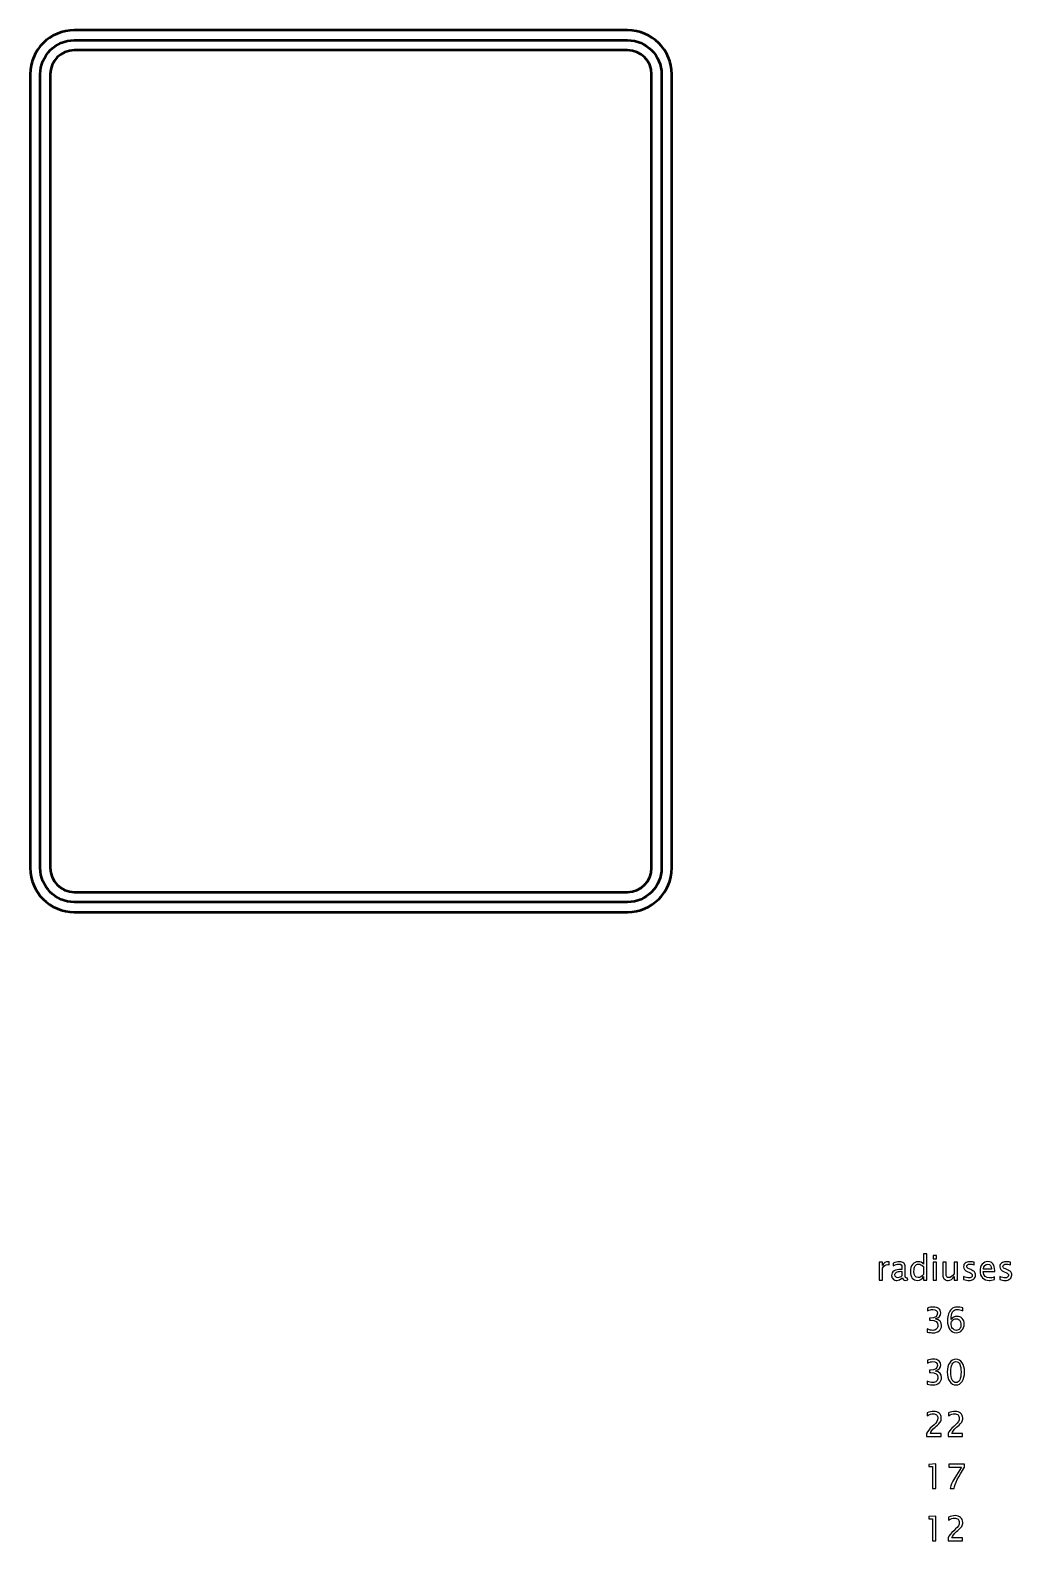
# Model space of a CAD drawing. Header units: centimetres. Extents: x -143 to 63, y -92 to 73.
# Drawn here: x -72.5 to -48.02, y 10.81 to 48.5 of the extents above; entities that cross this region are included whole.
import ezdxf

# ---------------------------------------------------------------- set-up
doc = ezdxf.new("R2010")
doc.units = ezdxf.units.CM
doc.header["$MEASUREMENT"] = 0
doc.layers.add('Layer 1', color=7, linetype='Continuous')

msp = doc.modelspace()

# ---------------------------------------------------------------- linework, layer by layer
at = {"layer": 'Layer 1', "lineweight": 53}
for points in [[(-72.5, 27.6), (-72.5, 27.6), (-72.5, 47.4), (-72.5, 47.4), (-72.5, 47.4), (-72.5, 48.00751), (-72.00751, 48.5), (-71.4, 48.5), (-71.4, 48.5), (-71.4, 48.5), (-57.6, 48.5), (-57.6, 48.5), (-57.6, 48.5), (-56.99249, 48.5), (-56.5, 48.00751), (-56.5, 47.4), (-56.5, 47.4), (-56.5, 47.4), (-56.5, 27.6), (-56.5, 27.6), (-56.5, 27.6), (-56.5, 26.99249), (-56.99249, 26.5), (-57.6, 26.5), (-57.6, 26.5), (-57.6, 26.5), (-71.4, 26.5), (-71.4, 26.5), (-71.4, 26.5), (-72.00751, 26.5), (-72.5, 26.99249), (-72.5, 27.6)], [(-72.25, 47.4), (-72.25, 47.4), (-72.25, 27.6), (-72.25, 27.6), (-72.25, 27.6), (-72.25, 27.13056), (-71.86944, 26.75), (-71.4, 26.75), (-71.4, 26.75), (-71.4, 26.75), (-57.6, 26.75), (-57.6, 26.75), (-57.6, 26.75), (-57.13056, 26.75), (-56.75, 27.13056), (-56.75, 27.6), (-56.75, 27.6), (-56.75, 27.6), (-56.75, 47.4), (-56.75, 47.4), (-56.75, 47.4), (-56.75, 47.86944), (-57.13056, 48.25), (-57.6, 48.25), (-57.6, 48.25), (-57.6, 48.25), (-71.4, 48.25), (-71.4, 48.25), (-71.4, 48.25), (-71.86944, 48.25), (-72.25, 47.86944), (-72.25, 47.4)]]:
    msp.add_open_spline(points, degree=3, knots=[0, 0, 0, 0, 0.11111111, 0.11111111, 0.11111111, 0.11111111, 0.22222222, 0.22222222, 0.22222222, 0.22222222, 0.33333333, 0.33333333, 0.33333333, 0.33333333, 0.44444444, 0.44444444, 0.44444444, 0.44444444, 0.55555556, 0.55555556, 0.55555556, 0.55555556, 0.66666667, 0.66666667, 0.66666667, 0.66666667, 0.77777778, 0.77777778, 0.77777778, 0.77777778, 1, 1, 1, 1], dxfattribs=at)
at = {"layer": 'Layer 1', "color": 4, "lineweight": 53}
msp.add_open_spline([(-72, 27.6), (-72, 27.6), (-72, 47.4), (-72, 47.4), (-72, 47.4), (-72, 47.73137), (-71.73137, 48), (-71.4, 48), (-71.4, 48), (-71.4, 48), (-57.6, 48), (-57.6, 48), (-57.6, 48), (-57.26863, 48), (-57, 47.73137), (-57, 47.4), (-57, 47.4), (-57, 47.4), (-57, 27.6), (-57, 27.6), (-57, 27.6), (-57, 27.26863), (-57.26863, 27), (-57.6, 27), (-57.6, 27), (-57.6, 27), (-71.4, 27), (-71.4, 27), (-71.4, 27), (-71.73137, 27), (-72, 27.26863), (-72, 27.6)], degree=3, knots=[0, 0, 0, 0, 0.11111111, 0.11111111, 0.11111111, 0.11111111, 0.22222222, 0.22222222, 0.22222222, 0.22222222, 0.33333333, 0.33333333, 0.33333333, 0.33333333, 0.44444444, 0.44444444, 0.44444444, 0.44444444, 0.55555556, 0.55555556, 0.55555556, 0.55555556, 0.66666667, 0.66666667, 0.66666667, 0.66666667, 0.77777778, 0.77777778, 0.77777778, 0.77777778, 1, 1, 1, 1], dxfattribs=at)
at = {"layer": 'Layer 1'}
for points, knots in [([(-51.32209, 17.31987), (-51.32209, 17.31987), (-51.32209, 17.76861), (-51.32209, 17.76861), (-51.32209, 17.76861), (-51.32209, 17.76861), (-51.24081, 17.76861), (-51.24081, 17.76861), (-51.24081, 17.76861), (-51.24081, 17.76861), (-51.24081, 17.6838), (-51.24081, 17.6838), (-51.24081, 17.6838), (-51.20849, 17.74659), (-51.16165, 17.77792), (-51.10012, 17.77792), (-51.10012, 17.77792), (-51.0918, 17.77792), (-51.08305, 17.77721), (-51.07402, 17.7758), (-51.07402, 17.7758), (-51.07402, 17.7758), (-51.07402, 17.69974), (-51.07402, 17.69974), (-51.07402, 17.69974), (-51.08813, 17.7044), (-51.10054, 17.7068), (-51.11127, 17.7068), (-51.11127, 17.7068), (-51.16292, 17.7068), (-51.2061, 17.67632), (-51.24081, 17.61522), (-51.24081, 17.61522), (-51.24081, 17.61522), (-51.24081, 17.31987), (-51.24081, 17.31987), (-51.24081, 17.31987), (-51.24081, 17.31987), (-51.32209, 17.31987), (-51.32209, 17.31987)], [0, 0, 0, 0, 0.09090909, 0.09090909, 0.09090909, 0.09090909, 0.18181818, 0.18181818, 0.18181818, 0.18181818, 0.27272727, 0.27272727, 0.27272727, 0.27272727, 0.36363636, 0.36363636, 0.36363636, 0.36363636, 0.45454545, 0.45454545, 0.45454545, 0.45454545, 0.54545455, 0.54545455, 0.54545455, 0.54545455, 0.63636364, 0.63636364, 0.63636364, 0.63636364, 0.72727273, 0.72727273, 0.72727273, 0.72727273, 0.81818182, 0.81818182, 0.81818182, 0.81818182, 1, 1, 1, 1]), ([(-50.74438, 17.37702), (-50.7932, 17.33215), (-50.84019, 17.30971), (-50.88535, 17.30971), (-50.88535, 17.30971), (-50.92246, 17.30971), (-50.95336, 17.32128), (-50.97778, 17.34456), (-50.97778, 17.34456), (-51.00233, 17.36785), (-51.01461, 17.3972), (-51.01461, 17.43262), (-51.01461, 17.43262), (-51.01461, 17.48158), (-50.994, 17.51926), (-50.9528, 17.54551), (-50.9528, 17.54551), (-50.91159, 17.57175), (-50.85247, 17.58488), (-50.77542, 17.58488), (-50.77542, 17.58488), (-50.77542, 17.58488), (-50.75637, 17.58488), (-50.75637, 17.58488), (-50.75637, 17.58488), (-50.75637, 17.58488), (-50.75637, 17.63892), (-50.75637, 17.63892), (-50.75637, 17.63892), (-50.75637, 17.69099), (-50.78347, 17.71696), (-50.83779, 17.71696), (-50.83779, 17.71696), (-50.87984, 17.71696), (-50.92585, 17.70369), (-50.97566, 17.67716), (-50.97566, 17.67716), (-50.97566, 17.67716), (-50.97566, 17.74405), (-50.97566, 17.74405), (-50.97566, 17.74405), (-50.92091, 17.76663), (-50.86926, 17.77792), (-50.82086, 17.77792), (-50.82086, 17.77792), (-50.77105, 17.77792), (-50.73422, 17.76663), (-50.71065, 17.74391), (-50.71065, 17.74391), (-50.68695, 17.72119), (-50.67509, 17.6862), (-50.67509, 17.63892), (-50.67509, 17.63892), (-50.67509, 17.63892), (-50.67509, 17.43615), (-50.67509, 17.43615), (-50.67509, 17.43615), (-50.67509, 17.38972), (-50.66084, 17.36644), (-50.63219, 17.36644), (-50.63219, 17.36644), (-50.62867, 17.36644), (-50.62344, 17.367), (-50.61653, 17.36813), (-50.61653, 17.36813), (-50.61653, 17.36813), (-50.61074, 17.32297), (-50.61074, 17.32297), (-50.61074, 17.32297), (-50.62923, 17.31408), (-50.64955, 17.30971), (-50.67185, 17.30971), (-50.67185, 17.30971), (-50.70981, 17.30971), (-50.73394, 17.33215), (-50.74438, 17.37702)], [0, 0, 0, 0, 0.05, 0.05, 0.05, 0.05, 0.1, 0.1, 0.1, 0.1, 0.15, 0.15, 0.15, 0.15, 0.2, 0.2, 0.2, 0.2, 0.25, 0.25, 0.25, 0.25, 0.3, 0.3, 0.3, 0.3, 0.35, 0.35, 0.35, 0.35, 0.4, 0.4, 0.4, 0.4, 0.45, 0.45, 0.45, 0.45, 0.5, 0.5, 0.5, 0.5, 0.55, 0.55, 0.55, 0.55, 0.6, 0.6, 0.6, 0.6, 0.65, 0.65, 0.65, 0.65, 0.7, 0.7, 0.7, 0.7, 0.75, 0.75, 0.75, 0.75, 0.8, 0.8, 0.8, 0.8, 0.85, 0.85, 0.85, 0.85, 0.9, 0.9, 0.9, 0.9, 1, 1, 1, 1]), ([(-50.21945, 17.31987), (-50.21945, 17.31987), (-50.21945, 17.40411), (-50.21945, 17.40411), (-50.21945, 17.40411), (-50.25261, 17.34118), (-50.30256, 17.30971), (-50.36931, 17.30971), (-50.36931, 17.30971), (-50.42349, 17.30971), (-50.46611, 17.32932), (-50.49715, 17.36869), (-50.49715, 17.36869), (-50.5282, 17.40806), (-50.54372, 17.46183), (-50.54372, 17.52999), (-50.54372, 17.52999), (-50.54372, 17.60449), (-50.52608, 17.66446), (-50.49094, 17.7099), (-50.49094, 17.7099), (-50.45567, 17.7552), (-50.40938, 17.77792), (-50.35195, 17.77792), (-50.35195, 17.77792), (-50.29875, 17.77792), (-50.25444, 17.7576), (-50.21945, 17.71682), (-50.21945, 17.71682), (-50.21945, 17.71682), (-50.21945, 17.97265), (-50.21945, 17.97265), (-50.21945, 17.97265), (-50.21945, 17.97265), (-50.13816, 17.97265), (-50.13816, 17.97265), (-50.13816, 17.97265), (-50.13816, 17.97265), (-50.13816, 17.31987), (-50.13816, 17.31987), (-50.13816, 17.31987), (-50.13816, 17.31987), (-50.21945, 17.31987), (-50.21945, 17.31987)], [0, 0, 0, 0, 0.08333333, 0.08333333, 0.08333333, 0.08333333, 0.16666667, 0.16666667, 0.16666667, 0.16666667, 0.25, 0.25, 0.25, 0.25, 0.33333333, 0.33333333, 0.33333333, 0.33333333, 0.41666667, 0.41666667, 0.41666667, 0.41666667, 0.5, 0.5, 0.5, 0.5, 0.58333333, 0.58333333, 0.58333333, 0.58333333, 0.66666667, 0.66666667, 0.66666667, 0.66666667, 0.75, 0.75, 0.75, 0.75, 0.83333333, 0.83333333, 0.83333333, 0.83333333, 1, 1, 1, 1]), ([(-50.21945, 17.66122), (-50.26164, 17.69833), (-50.30157, 17.71696), (-50.33939, 17.71696), (-50.33939, 17.71696), (-50.37664, 17.71696), (-50.40543, 17.70144), (-50.42589, 17.67025), (-50.42589, 17.67025), (-50.44635, 17.63921), (-50.45651, 17.59518), (-50.45651, 17.53817), (-50.45651, 17.53817), (-50.45651, 17.43332), (-50.4218, 17.38083), (-50.35223, 17.38083), (-50.35223, 17.38083), (-50.30708, 17.38083), (-50.26277, 17.40552), (-50.21945, 17.45477), (-50.21945, 17.45477), (-50.21945, 17.45477), (-50.21945, 17.66122), (-50.21945, 17.66122)], [0, 0, 0, 0, 0.14285714, 0.14285714, 0.14285714, 0.14285714, 0.28571429, 0.28571429, 0.28571429, 0.28571429, 0.42857143, 0.42857143, 0.42857143, 0.42857143, 0.57142857, 0.57142857, 0.57142857, 0.57142857, 0.71428571, 0.71428571, 0.71428571, 0.71428571, 1, 1, 1, 1]), ([(-49.97532, 17.85073), (-49.97532, 17.85073), (-49.97532, 17.93201), (-49.97532, 17.93201), (-49.97532, 17.93201), (-49.97532, 17.93201), (-49.89404, 17.93201), (-49.89404, 17.93201), (-49.89404, 17.93201), (-49.89404, 17.93201), (-49.89404, 17.85073), (-49.89404, 17.85073), (-49.89404, 17.85073), (-49.89404, 17.85073), (-49.97532, 17.85073), (-49.97532, 17.85073)], [0, 0, 0, 0, 0.2, 0.2, 0.2, 0.2, 0.4, 0.4, 0.4, 0.4, 0.6, 0.6, 0.6, 0.6, 1, 1, 1, 1]), ([(-49.97532, 17.31987), (-49.97532, 17.31987), (-49.97532, 17.76861), (-49.97532, 17.76861), (-49.97532, 17.76861), (-49.97532, 17.76861), (-49.89404, 17.76861), (-49.89404, 17.76861), (-49.89404, 17.76861), (-49.89404, 17.76861), (-49.89404, 17.31987), (-49.89404, 17.31987), (-49.89404, 17.31987), (-49.89404, 17.31987), (-49.97532, 17.31987), (-49.97532, 17.31987)], [0, 0, 0, 0, 0.2, 0.2, 0.2, 0.2, 0.4, 0.4, 0.4, 0.4, 0.6, 0.6, 0.6, 0.6, 1, 1, 1, 1]), ([(-49.44954, 17.31987), (-49.44954, 17.31987), (-49.44954, 17.40425), (-49.44954, 17.40425), (-49.44954, 17.40425), (-49.49286, 17.34118), (-49.54549, 17.30971), (-49.6073, 17.30971), (-49.6073, 17.30971), (-49.64653, 17.30971), (-49.67771, 17.32199), (-49.70086, 17.34668), (-49.70086, 17.34668), (-49.72414, 17.37138), (-49.73571, 17.40454), (-49.73571, 17.44645), (-49.73571, 17.44645), (-49.73571, 17.44645), (-49.73571, 17.76861), (-49.73571, 17.76861), (-49.73571, 17.76861), (-49.73571, 17.76861), (-49.65443, 17.76861), (-49.65443, 17.76861), (-49.65443, 17.76861), (-49.65443, 17.76861), (-49.65443, 17.47298), (-49.65443, 17.47298), (-49.65443, 17.47298), (-49.65443, 17.43925), (-49.64949, 17.4154), (-49.63975, 17.40129), (-49.63975, 17.40129), (-49.62988, 17.38704), (-49.61351, 17.37998), (-49.59051, 17.37998), (-49.59051, 17.37998), (-49.54083, 17.37998), (-49.4937, 17.41258), (-49.44954, 17.47792), (-49.44954, 17.47792), (-49.44954, 17.47792), (-49.44954, 17.76861), (-49.44954, 17.76861), (-49.44954, 17.76861), (-49.44954, 17.76861), (-49.36825, 17.76861), (-49.36825, 17.76861), (-49.36825, 17.76861), (-49.36825, 17.76861), (-49.36825, 17.31987), (-49.36825, 17.31987), (-49.36825, 17.31987), (-49.36825, 17.31987), (-49.44954, 17.31987), (-49.44954, 17.31987)], [0, 0, 0, 0, 0.06666667, 0.06666667, 0.06666667, 0.06666667, 0.13333333, 0.13333333, 0.13333333, 0.13333333, 0.2, 0.2, 0.2, 0.2, 0.26666667, 0.26666667, 0.26666667, 0.26666667, 0.33333333, 0.33333333, 0.33333333, 0.33333333, 0.4, 0.4, 0.4, 0.4, 0.46666667, 0.46666667, 0.46666667, 0.46666667, 0.53333333, 0.53333333, 0.53333333, 0.53333333, 0.6, 0.6, 0.6, 0.6, 0.66666667, 0.66666667, 0.66666667, 0.66666667, 0.73333333, 0.73333333, 0.73333333, 0.73333333, 0.8, 0.8, 0.8, 0.8, 0.86666667, 0.86666667, 0.86666667, 0.86666667, 1, 1, 1, 1]), ([(-49.22122, 17.33596), (-49.22122, 17.33596), (-49.22122, 17.41046), (-49.22122, 17.41046), (-49.22122, 17.41046), (-49.16802, 17.38393), (-49.12187, 17.37067), (-49.0825, 17.37067), (-49.0825, 17.37067), (-49.05908, 17.37067), (-49.03961, 17.37702), (-49.02422, 17.38972), (-49.02422, 17.38972), (-49.00884, 17.40228), (-49.00108, 17.41808), (-49.00108, 17.43713), (-49.00108, 17.43713), (-49.00108, 17.46493), (-49.02267, 17.48793), (-49.06585, 17.50614), (-49.06585, 17.50614), (-49.06585, 17.50614), (-49.11341, 17.52632), (-49.11341, 17.52632), (-49.11341, 17.52632), (-49.18354, 17.55539), (-49.21868, 17.59744), (-49.21868, 17.65205), (-49.21868, 17.65205), (-49.21868, 17.69113), (-49.20485, 17.7219), (-49.17719, 17.74433), (-49.17719, 17.74433), (-49.14953, 17.76677), (-49.11157, 17.77792), (-49.06345, 17.77792), (-49.06345, 17.77792), (-49.03848, 17.77792), (-49.00743, 17.77453), (-48.9706, 17.76762), (-48.9706, 17.76762), (-48.9706, 17.76762), (-48.95367, 17.76437), (-48.95367, 17.76437), (-48.95367, 17.76437), (-48.95367, 17.76437), (-48.95367, 17.69664), (-48.95367, 17.69664), (-48.95367, 17.69664), (-48.99897, 17.71018), (-49.03509, 17.71696), (-49.06204, 17.71696), (-49.06204, 17.71696), (-49.08575, 17.71696), (-49.10452, 17.71174), (-49.11877, 17.70144), (-49.11877, 17.70144), (-49.13288, 17.69113), (-49.13994, 17.67731), (-49.13994, 17.65995), (-49.13994, 17.65995), (-49.13994, 17.63554), (-49.12018, 17.61479), (-49.08053, 17.598), (-49.08053, 17.598), (-49.08053, 17.598), (-49.04144, 17.58149), (-49.04144, 17.58149), (-49.04144, 17.58149), (-48.99713, 17.56286), (-48.9658, 17.54311), (-48.94746, 17.52237), (-48.94746, 17.52237), (-48.92897, 17.50162), (-48.9198, 17.47566), (-48.9198, 17.44461), (-48.9198, 17.44461), (-48.9198, 17.40524), (-48.93532, 17.37293), (-48.96651, 17.34767), (-48.96651, 17.34767), (-48.99755, 17.32241), (-49.03735, 17.30971), (-49.08575, 17.30971), (-49.08575, 17.30971), (-49.123, 17.30971), (-49.16802, 17.31846), (-49.22122, 17.33596)], [0, 0, 0, 0, 0.04347826, 0.04347826, 0.04347826, 0.04347826, 0.08695652, 0.08695652, 0.08695652, 0.08695652, 0.13043478, 0.13043478, 0.13043478, 0.13043478, 0.17391304, 0.17391304, 0.17391304, 0.17391304, 0.2173913, 0.2173913, 0.2173913, 0.2173913, 0.26086957, 0.26086957, 0.26086957, 0.26086957, 0.30434783, 0.30434783, 0.30434783, 0.30434783, 0.34782609, 0.34782609, 0.34782609, 0.34782609, 0.39130435, 0.39130435, 0.39130435, 0.39130435, 0.43478261, 0.43478261, 0.43478261, 0.43478261, 0.47826087, 0.47826087, 0.47826087, 0.47826087, 0.52173913, 0.52173913, 0.52173913, 0.52173913, 0.56521739, 0.56521739, 0.56521739, 0.56521739, 0.60869565, 0.60869565, 0.60869565, 0.60869565, 0.65217391, 0.65217391, 0.65217391, 0.65217391, 0.69565217, 0.69565217, 0.69565217, 0.69565217, 0.73913043, 0.73913043, 0.73913043, 0.73913043, 0.7826087, 0.7826087, 0.7826087, 0.7826087, 0.82608696, 0.82608696, 0.82608696, 0.82608696, 0.86956522, 0.86956522, 0.86956522, 0.86956522, 0.91304348, 0.91304348, 0.91304348, 0.91304348, 1, 1, 1, 1]), ([(-48.44412, 17.33426), (-48.49873, 17.31789), (-48.54543, 17.30971), (-48.58438, 17.30971), (-48.58438, 17.30971), (-48.65084, 17.30971), (-48.70489, 17.33172), (-48.74652, 17.37561), (-48.74652, 17.37561), (-48.78815, 17.41949), (-48.80903, 17.47636), (-48.80903, 17.54635), (-48.80903, 17.54635), (-48.80903, 17.61423), (-48.79069, 17.66997), (-48.75386, 17.71357), (-48.75386, 17.71357), (-48.71703, 17.75703), (-48.66989, 17.77877), (-48.61246, 17.77877), (-48.61246, 17.77877), (-48.55813, 17.77877), (-48.51608, 17.75943), (-48.48645, 17.72077), (-48.48645, 17.72077), (-48.45682, 17.6821), (-48.442, 17.62735), (-48.442, 17.55637), (-48.442, 17.55637), (-48.442, 17.55637), (-48.44242, 17.53154), (-48.44242, 17.53154), (-48.44242, 17.53154), (-48.44242, 17.53154), (-48.72606, 17.53154), (-48.72606, 17.53154), (-48.72606, 17.53154), (-48.7142, 17.42429), (-48.66185, 17.37067), (-48.56914, 17.37067), (-48.56914, 17.37067), (-48.53513, 17.37067), (-48.4935, 17.38027), (-48.44412, 17.39946), (-48.44412, 17.39946), (-48.44412, 17.39946), (-48.44412, 17.33426), (-48.44412, 17.33426)], [0, 0, 0, 0, 0.07692308, 0.07692308, 0.07692308, 0.07692308, 0.15384615, 0.15384615, 0.15384615, 0.15384615, 0.23076923, 0.23076923, 0.23076923, 0.23076923, 0.30769231, 0.30769231, 0.30769231, 0.30769231, 0.38461538, 0.38461538, 0.38461538, 0.38461538, 0.46153846, 0.46153846, 0.46153846, 0.46153846, 0.53846154, 0.53846154, 0.53846154, 0.53846154, 0.61538462, 0.61538462, 0.61538462, 0.61538462, 0.69230769, 0.69230769, 0.69230769, 0.69230769, 0.76923077, 0.76923077, 0.76923077, 0.76923077, 0.84615385, 0.84615385, 0.84615385, 0.84615385, 1, 1, 1, 1]), ([(-48.72182, 17.5925), (-48.72182, 17.5925), (-48.5237, 17.5925), (-48.5237, 17.5925), (-48.5237, 17.5925), (-48.5237, 17.67604), (-48.55489, 17.7178), (-48.61712, 17.7178), (-48.61712, 17.7178), (-48.67977, 17.7178), (-48.71463, 17.67604), (-48.72182, 17.5925)], [0, 0, 0, 0, 0.25, 0.25, 0.25, 0.25, 0.5, 0.5, 0.5, 0.5, 1, 1, 1, 1]), ([(-48.31782, 17.33596), (-48.31782, 17.33596), (-48.31782, 17.41046), (-48.31782, 17.41046), (-48.31782, 17.41046), (-48.26462, 17.38393), (-48.21847, 17.37067), (-48.1791, 17.37067), (-48.1791, 17.37067), (-48.15568, 17.37067), (-48.13621, 17.37702), (-48.12082, 17.38972), (-48.12082, 17.38972), (-48.10544, 17.40228), (-48.09768, 17.41808), (-48.09768, 17.43713), (-48.09768, 17.43713), (-48.09768, 17.46493), (-48.11927, 17.48793), (-48.16245, 17.50614), (-48.16245, 17.50614), (-48.16245, 17.50614), (-48.21001, 17.52632), (-48.21001, 17.52632), (-48.21001, 17.52632), (-48.28014, 17.55539), (-48.31528, 17.59744), (-48.31528, 17.65205), (-48.31528, 17.65205), (-48.31528, 17.69113), (-48.30145, 17.7219), (-48.27379, 17.74433), (-48.27379, 17.74433), (-48.24613, 17.76677), (-48.20817, 17.77792), (-48.16005, 17.77792), (-48.16005, 17.77792), (-48.13508, 17.77792), (-48.10403, 17.77453), (-48.0672, 17.76762), (-48.0672, 17.76762), (-48.0672, 17.76762), (-48.05027, 17.76437), (-48.05027, 17.76437), (-48.05027, 17.76437), (-48.05027, 17.76437), (-48.05027, 17.69664), (-48.05027, 17.69664), (-48.05027, 17.69664), (-48.09557, 17.71018), (-48.13169, 17.71696), (-48.15864, 17.71696), (-48.15864, 17.71696), (-48.18235, 17.71696), (-48.20112, 17.71174), (-48.21537, 17.70144), (-48.21537, 17.70144), (-48.22948, 17.69113), (-48.23654, 17.67731), (-48.23654, 17.65995), (-48.23654, 17.65995), (-48.23654, 17.63554), (-48.21678, 17.61479), (-48.17713, 17.598), (-48.17713, 17.598), (-48.17713, 17.598), (-48.13804, 17.58149), (-48.13804, 17.58149), (-48.13804, 17.58149), (-48.09373, 17.56286), (-48.0624, 17.54311), (-48.04406, 17.52237), (-48.04406, 17.52237), (-48.02557, 17.50162), (-48.0164, 17.47566), (-48.0164, 17.44461), (-48.0164, 17.44461), (-48.0164, 17.40524), (-48.03192, 17.37293), (-48.06311, 17.34767), (-48.06311, 17.34767), (-48.09415, 17.32241), (-48.13395, 17.30971), (-48.18235, 17.30971), (-48.18235, 17.30971), (-48.2196, 17.30971), (-48.26462, 17.31846), (-48.31782, 17.33596)], [0, 0, 0, 0, 0.04347826, 0.04347826, 0.04347826, 0.04347826, 0.08695652, 0.08695652, 0.08695652, 0.08695652, 0.13043478, 0.13043478, 0.13043478, 0.13043478, 0.17391304, 0.17391304, 0.17391304, 0.17391304, 0.2173913, 0.2173913, 0.2173913, 0.2173913, 0.26086957, 0.26086957, 0.26086957, 0.26086957, 0.30434783, 0.30434783, 0.30434783, 0.30434783, 0.34782609, 0.34782609, 0.34782609, 0.34782609, 0.39130435, 0.39130435, 0.39130435, 0.39130435, 0.43478261, 0.43478261, 0.43478261, 0.43478261, 0.47826087, 0.47826087, 0.47826087, 0.47826087, 0.52173913, 0.52173913, 0.52173913, 0.52173913, 0.56521739, 0.56521739, 0.56521739, 0.56521739, 0.60869565, 0.60869565, 0.60869565, 0.60869565, 0.65217391, 0.65217391, 0.65217391, 0.65217391, 0.69565217, 0.69565217, 0.69565217, 0.69565217, 0.73913043, 0.73913043, 0.73913043, 0.73913043, 0.7826087, 0.7826087, 0.7826087, 0.7826087, 0.82608696, 0.82608696, 0.82608696, 0.82608696, 0.86956522, 0.86956522, 0.86956522, 0.86956522, 0.91304348, 0.91304348, 0.91304348, 0.91304348, 1, 1, 1, 1]), ([(-50.75637, 17.42133), (-50.75637, 17.42133), (-50.75637, 17.53662), (-50.75637, 17.53662), (-50.75637, 17.53662), (-50.75637, 17.53662), (-50.78248, 17.53746), (-50.78248, 17.53746), (-50.78248, 17.53746), (-50.82763, 17.53746), (-50.86404, 17.52914), (-50.89184, 17.51249), (-50.89184, 17.51249), (-50.9195, 17.4957), (-50.93333, 17.47354), (-50.93333, 17.44588), (-50.93333, 17.44588), (-50.93333, 17.42655), (-50.92641, 17.41018), (-50.91272, 17.39678), (-50.91272, 17.39678), (-50.89889, 17.38337), (-50.8821, 17.3766), (-50.86221, 17.3766), (-50.86221, 17.3766), (-50.82834, 17.3766), (-50.79306, 17.39155), (-50.75637, 17.42133)], [0, 0, 0, 0, 0.125, 0.125, 0.125, 0.125, 0.25, 0.25, 0.25, 0.25, 0.375, 0.375, 0.375, 0.375, 0.5, 0.5, 0.5, 0.5, 0.625, 0.625, 0.625, 0.625, 0.75, 0.75, 0.75, 0.75, 1, 1, 1, 1]), ([(-50.12638, 16.02306), (-50.12638, 16.02306), (-50.12638, 16.09926), (-50.12638, 16.09926), (-50.12638, 16.09926), (-50.06824, 16.07612), (-50.02266, 16.06455), (-49.98922, 16.06455), (-49.98922, 16.06455), (-49.94985, 16.06455), (-49.9181, 16.07584), (-49.89369, 16.09856), (-49.89369, 16.09856), (-49.86927, 16.12128), (-49.85714, 16.15091), (-49.85714, 16.18732), (-49.85714, 16.18732), (-49.85714, 16.27368), (-49.91725, 16.31686), (-50.03748, 16.31686), (-50.03748, 16.31686), (-50.03748, 16.31686), (-50.06965, 16.31686), (-50.06965, 16.31686), (-50.06965, 16.31686), (-50.06965, 16.31686), (-50.06965, 16.37147), (-50.06965, 16.37147), (-50.06965, 16.37147), (-50.06965, 16.37147), (-50.04115, 16.37189), (-50.04115, 16.37189), (-50.04115, 16.37189), (-49.92812, 16.37189), (-49.87153, 16.41168), (-49.87153, 16.49141), (-49.87153, 16.49141), (-49.87153, 16.55393), (-49.90907, 16.58525), (-49.984, 16.58525), (-49.984, 16.58525), (-50.02421, 16.58525), (-50.06881, 16.57368), (-50.11791, 16.55054), (-50.11791, 16.55054), (-50.11791, 16.55054), (-50.11791, 16.62166), (-50.11791, 16.62166), (-50.11791, 16.62166), (-50.06979, 16.63803), (-50.02337, 16.64621), (-49.97878, 16.64621), (-49.97878, 16.64621), (-49.9181, 16.64621), (-49.87139, 16.63408), (-49.83894, 16.60981), (-49.83894, 16.60981), (-49.80648, 16.58568), (-49.79025, 16.55054), (-49.79025, 16.50454), (-49.79025, 16.50454), (-49.79025, 16.43271), (-49.83273, 16.38149), (-49.91782, 16.35101), (-49.91782, 16.35101), (-49.81918, 16.32801), (-49.76993, 16.27396), (-49.76993, 16.18859), (-49.76993, 16.18859), (-49.76993, 16.13101), (-49.78898, 16.08572), (-49.82694, 16.05284), (-49.82694, 16.05284), (-49.8649, 16.01996), (-49.91711, 16.00359), (-49.98343, 16.00359), (-49.98343, 16.00359), (-50.02125, 16.00359), (-50.06881, 16.01008), (-50.12638, 16.02306)], [0, 0, 0, 0, 0.04761905, 0.04761905, 0.04761905, 0.04761905, 0.0952381, 0.0952381, 0.0952381, 0.0952381, 0.14285714, 0.14285714, 0.14285714, 0.14285714, 0.19047619, 0.19047619, 0.19047619, 0.19047619, 0.23809524, 0.23809524, 0.23809524, 0.23809524, 0.28571429, 0.28571429, 0.28571429, 0.28571429, 0.33333333, 0.33333333, 0.33333333, 0.33333333, 0.38095238, 0.38095238, 0.38095238, 0.38095238, 0.42857143, 0.42857143, 0.42857143, 0.42857143, 0.47619048, 0.47619048, 0.47619048, 0.47619048, 0.52380952, 0.52380952, 0.52380952, 0.52380952, 0.57142857, 0.57142857, 0.57142857, 0.57142857, 0.61904762, 0.61904762, 0.61904762, 0.61904762, 0.66666667, 0.66666667, 0.66666667, 0.66666667, 0.71428571, 0.71428571, 0.71428571, 0.71428571, 0.76190476, 0.76190476, 0.76190476, 0.76190476, 0.80952381, 0.80952381, 0.80952381, 0.80952381, 0.85714286, 0.85714286, 0.85714286, 0.85714286, 0.9047619, 0.9047619, 0.9047619, 0.9047619, 1, 1, 1, 1]), ([(-49.53173, 16.33605), (-49.49279, 16.38643), (-49.44382, 16.41168), (-49.38484, 16.41168), (-49.38484, 16.41168), (-49.33135, 16.41168), (-49.28761, 16.39405), (-49.25346, 16.35863), (-49.25346, 16.35863), (-49.21945, 16.32321), (-49.20238, 16.27777), (-49.20238, 16.22231), (-49.20238, 16.22231), (-49.20238, 16.15867), (-49.22143, 16.10632), (-49.25967, 16.06526), (-49.25967, 16.06526), (-49.29791, 16.02419), (-49.34645, 16.00359), (-49.40558, 16.00359), (-49.40558, 16.00359), (-49.47275, 16.00359), (-49.52552, 16.03082), (-49.56348, 16.08515), (-49.56348, 16.08515), (-49.60158, 16.13962), (-49.62063, 16.21498), (-49.62063, 16.31107), (-49.62063, 16.31107), (-49.62063, 16.44061), (-49.58733, 16.53558), (-49.52087, 16.59626), (-49.52087, 16.59626), (-49.48474, 16.62956), (-49.43479, 16.64621), (-49.37115, 16.64621), (-49.37115, 16.64621), (-49.33418, 16.64621), (-49.28832, 16.63859), (-49.2337, 16.62335), (-49.2337, 16.62335), (-49.2337, 16.62335), (-49.2337, 16.55223), (-49.2337, 16.55223), (-49.2337, 16.55223), (-49.29142, 16.57425), (-49.33883, 16.58525), (-49.37609, 16.58525), (-49.37609, 16.58525), (-49.4798, 16.58525), (-49.53173, 16.50214), (-49.53173, 16.33605)], [0, 0, 0, 0, 0.07142857, 0.07142857, 0.07142857, 0.07142857, 0.14285714, 0.14285714, 0.14285714, 0.14285714, 0.21428571, 0.21428571, 0.21428571, 0.21428571, 0.28571429, 0.28571429, 0.28571429, 0.28571429, 0.35714286, 0.35714286, 0.35714286, 0.35714286, 0.42857143, 0.42857143, 0.42857143, 0.42857143, 0.5, 0.5, 0.5, 0.5, 0.57142857, 0.57142857, 0.57142857, 0.57142857, 0.64285714, 0.64285714, 0.64285714, 0.64285714, 0.71428571, 0.71428571, 0.71428571, 0.71428571, 0.78571429, 0.78571429, 0.78571429, 0.78571429, 0.85714286, 0.85714286, 0.85714286, 0.85714286, 1, 1, 1, 1]), ([(-49.28366, 16.20623), (-49.28366, 16.25152), (-49.2941, 16.28737), (-49.31513, 16.31375), (-49.31513, 16.31375), (-49.33615, 16.34014), (-49.36494, 16.35326), (-49.40149, 16.35326), (-49.40149, 16.35326), (-49.43634, 16.35326), (-49.46612, 16.34169), (-49.49095, 16.31841), (-49.49095, 16.31841), (-49.51593, 16.29527), (-49.52835, 16.26733), (-49.52835, 16.23473), (-49.52835, 16.23473), (-49.52835, 16.18337), (-49.51649, 16.14216), (-49.49293, 16.11112), (-49.49293, 16.11112), (-49.46922, 16.08007), (-49.43789, 16.06455), (-49.39895, 16.06455), (-49.39895, 16.06455), (-49.36353, 16.06455), (-49.33545, 16.07725), (-49.3147, 16.10265), (-49.3147, 16.10265), (-49.29396, 16.12805), (-49.28366, 16.16262), (-49.28366, 16.20623)], [0, 0, 0, 0, 0.11111111, 0.11111111, 0.11111111, 0.11111111, 0.22222222, 0.22222222, 0.22222222, 0.22222222, 0.33333333, 0.33333333, 0.33333333, 0.33333333, 0.44444444, 0.44444444, 0.44444444, 0.44444444, 0.55555556, 0.55555556, 0.55555556, 0.55555556, 0.66666667, 0.66666667, 0.66666667, 0.66666667, 0.77777778, 0.77777778, 0.77777778, 0.77777778, 1, 1, 1, 1]), ([(-50.12638, 14.72202), (-50.12638, 14.72202), (-50.12638, 14.79822), (-50.12638, 14.79822), (-50.12638, 14.79822), (-50.06824, 14.77508), (-50.02266, 14.76351), (-49.98922, 14.76351), (-49.98922, 14.76351), (-49.94985, 14.76351), (-49.9181, 14.7748), (-49.89369, 14.79752), (-49.89369, 14.79752), (-49.86927, 14.82024), (-49.85714, 14.84987), (-49.85714, 14.88628), (-49.85714, 14.88628), (-49.85714, 14.97264), (-49.91725, 15.01582), (-50.03748, 15.01582), (-50.03748, 15.01582), (-50.03748, 15.01582), (-50.06965, 15.01582), (-50.06965, 15.01582), (-50.06965, 15.01582), (-50.06965, 15.01582), (-50.06965, 15.07043), (-50.06965, 15.07043), (-50.06965, 15.07043), (-50.06965, 15.07043), (-50.04115, 15.07085), (-50.04115, 15.07085), (-50.04115, 15.07085), (-49.92812, 15.07085), (-49.87153, 15.11064), (-49.87153, 15.19037), (-49.87153, 15.19037), (-49.87153, 15.25289), (-49.90907, 15.28421), (-49.984, 15.28421), (-49.984, 15.28421), (-50.02421, 15.28421), (-50.06881, 15.27264), (-50.11791, 15.2495), (-50.11791, 15.2495), (-50.11791, 15.2495), (-50.11791, 15.32062), (-50.11791, 15.32062), (-50.11791, 15.32062), (-50.06979, 15.33699), (-50.02337, 15.34517), (-49.97878, 15.34517), (-49.97878, 15.34517), (-49.9181, 15.34517), (-49.87139, 15.33304), (-49.83894, 15.30877), (-49.83894, 15.30877), (-49.80648, 15.28464), (-49.79025, 15.2495), (-49.79025, 15.2035), (-49.79025, 15.2035), (-49.79025, 15.13167), (-49.83273, 15.08045), (-49.91782, 15.04997), (-49.91782, 15.04997), (-49.81918, 15.02697), (-49.76993, 14.97292), (-49.76993, 14.88755), (-49.76993, 14.88755), (-49.76993, 14.82997), (-49.78898, 14.78468), (-49.82694, 14.7518), (-49.82694, 14.7518), (-49.8649, 14.71892), (-49.91711, 14.70255), (-49.98343, 14.70255), (-49.98343, 14.70255), (-50.02125, 14.70255), (-50.06881, 14.70904), (-50.12638, 14.72202)], [0, 0, 0, 0, 0.04761905, 0.04761905, 0.04761905, 0.04761905, 0.0952381, 0.0952381, 0.0952381, 0.0952381, 0.14285714, 0.14285714, 0.14285714, 0.14285714, 0.19047619, 0.19047619, 0.19047619, 0.19047619, 0.23809524, 0.23809524, 0.23809524, 0.23809524, 0.28571429, 0.28571429, 0.28571429, 0.28571429, 0.33333333, 0.33333333, 0.33333333, 0.33333333, 0.38095238, 0.38095238, 0.38095238, 0.38095238, 0.42857143, 0.42857143, 0.42857143, 0.42857143, 0.47619048, 0.47619048, 0.47619048, 0.47619048, 0.52380952, 0.52380952, 0.52380952, 0.52380952, 0.57142857, 0.57142857, 0.57142857, 0.57142857, 0.61904762, 0.61904762, 0.61904762, 0.61904762, 0.66666667, 0.66666667, 0.66666667, 0.66666667, 0.71428571, 0.71428571, 0.71428571, 0.71428571, 0.76190476, 0.76190476, 0.76190476, 0.76190476, 0.80952381, 0.80952381, 0.80952381, 0.80952381, 0.85714286, 0.85714286, 0.85714286, 0.85714286, 0.9047619, 0.9047619, 0.9047619, 0.9047619, 1, 1, 1, 1]), ([(-49.40981, 14.70255), (-49.47402, 14.70255), (-49.52581, 14.73204), (-49.56504, 14.79089), (-49.56504, 14.79089), (-49.60441, 14.84973), (-49.62402, 14.92734), (-49.62402, 15.02386), (-49.62402, 15.02386), (-49.62402, 15.12038), (-49.60441, 15.19799), (-49.56504, 15.25684), (-49.56504, 15.25684), (-49.52581, 15.31568), (-49.47402, 15.34517), (-49.40981, 15.34517), (-49.40981, 15.34517), (-49.34532, 15.34517), (-49.29354, 15.31582), (-49.25431, 15.25712), (-49.25431, 15.25712), (-49.21522, 15.19842), (-49.1956, 15.12066), (-49.1956, 15.02386), (-49.1956, 15.02386), (-49.1956, 14.92734), (-49.21522, 14.84973), (-49.25431, 14.79089), (-49.25431, 14.79089), (-49.29354, 14.73204), (-49.34532, 14.70255), (-49.40981, 14.70255)], [0, 0, 0, 0, 0.11111111, 0.11111111, 0.11111111, 0.11111111, 0.22222222, 0.22222222, 0.22222222, 0.22222222, 0.33333333, 0.33333333, 0.33333333, 0.33333333, 0.44444444, 0.44444444, 0.44444444, 0.44444444, 0.55555556, 0.55555556, 0.55555556, 0.55555556, 0.66666667, 0.66666667, 0.66666667, 0.66666667, 0.77777778, 0.77777778, 0.77777778, 0.77777778, 1, 1, 1, 1]), ([(-49.40995, 14.76351), (-49.32515, 14.76351), (-49.28281, 14.85029), (-49.28281, 15.02386), (-49.28281, 15.02386), (-49.28281, 15.19743), (-49.32515, 15.28421), (-49.40995, 15.28421), (-49.40995, 15.28421), (-49.49448, 15.28421), (-49.53681, 15.19743), (-49.53681, 15.02386), (-49.53681, 15.02386), (-49.53681, 14.85029), (-49.49448, 14.76351), (-49.40995, 14.76351)], [0, 0, 0, 0, 0.2, 0.2, 0.2, 0.2, 0.4, 0.4, 0.4, 0.4, 0.6, 0.6, 0.6, 0.6, 1, 1, 1, 1]), ([(-50.14247, 13.41675), (-50.14247, 13.41675), (-50.14247, 13.48787), (-50.14247, 13.48787), (-50.14247, 13.48787), (-50.11876, 13.54333), (-50.07092, 13.60386), (-49.99881, 13.6692), (-49.99881, 13.6692), (-49.99881, 13.6692), (-49.95225, 13.71097), (-49.95225, 13.71097), (-49.95225, 13.71097), (-49.89228, 13.76544), (-49.86222, 13.81934), (-49.86222, 13.87296), (-49.86222, 13.87296), (-49.86222, 13.90725), (-49.87252, 13.93407), (-49.89298, 13.95368), (-49.89298, 13.95368), (-49.91344, 13.97329), (-49.94181, 13.98317), (-49.97779, 13.98317), (-49.97779, 13.98317), (-50.01984, 13.98317), (-50.06965, 13.96709), (-50.12723, 13.93491), (-50.12723, 13.93491), (-50.12723, 13.93491), (-50.12723, 14.00603), (-50.12723, 14.00603), (-50.12723, 14.00603), (-50.0729, 14.03143), (-50.01885, 14.04413), (-49.96495, 14.04413), (-49.96495, 14.04413), (-49.90766, 14.04413), (-49.86165, 14.02875), (-49.82694, 13.99785), (-49.82694, 13.99785), (-49.79237, 13.96694), (-49.77501, 13.92602), (-49.77501, 13.87494), (-49.77501, 13.87494), (-49.77501, 13.83825), (-49.78376, 13.80565), (-49.80126, 13.77729), (-49.80126, 13.77729), (-49.8189, 13.74879), (-49.85149, 13.71435), (-49.89933, 13.67371), (-49.89933, 13.67371), (-49.89933, 13.67371), (-49.9308, 13.6469), (-49.9308, 13.6469), (-49.9308, 13.6469), (-49.99627, 13.59145), (-50.03409, 13.53839), (-50.04425, 13.48787), (-50.04425, 13.48787), (-50.04425, 13.48787), (-49.77755, 13.48787), (-49.77755, 13.48787), (-49.77755, 13.48787), (-49.77755, 13.48787), (-49.77755, 13.41675), (-49.77755, 13.41675), (-49.77755, 13.41675), (-49.77755, 13.41675), (-50.14247, 13.41675), (-50.14247, 13.41675)], [0, 0, 0, 0, 0.05263158, 0.05263158, 0.05263158, 0.05263158, 0.10526316, 0.10526316, 0.10526316, 0.10526316, 0.15789474, 0.15789474, 0.15789474, 0.15789474, 0.21052632, 0.21052632, 0.21052632, 0.21052632, 0.26315789, 0.26315789, 0.26315789, 0.26315789, 0.31578947, 0.31578947, 0.31578947, 0.31578947, 0.36842105, 0.36842105, 0.36842105, 0.36842105, 0.42105263, 0.42105263, 0.42105263, 0.42105263, 0.47368421, 0.47368421, 0.47368421, 0.47368421, 0.52631579, 0.52631579, 0.52631579, 0.52631579, 0.57894737, 0.57894737, 0.57894737, 0.57894737, 0.63157895, 0.63157895, 0.63157895, 0.63157895, 0.68421053, 0.68421053, 0.68421053, 0.68421053, 0.73684211, 0.73684211, 0.73684211, 0.73684211, 0.78947368, 0.78947368, 0.78947368, 0.78947368, 0.84210526, 0.84210526, 0.84210526, 0.84210526, 0.89473684, 0.89473684, 0.89473684, 0.89473684, 1, 1, 1, 1]), ([(-49.60709, 13.41675), (-49.60709, 13.41675), (-49.60709, 13.48787), (-49.60709, 13.48787), (-49.60709, 13.48787), (-49.58338, 13.54333), (-49.53554, 13.60386), (-49.46343, 13.6692), (-49.46343, 13.6692), (-49.46343, 13.6692), (-49.41687, 13.71097), (-49.41687, 13.71097), (-49.41687, 13.71097), (-49.3569, 13.76544), (-49.32684, 13.81934), (-49.32684, 13.87296), (-49.32684, 13.87296), (-49.32684, 13.90725), (-49.33714, 13.93407), (-49.3576, 13.95368), (-49.3576, 13.95368), (-49.37806, 13.97329), (-49.40643, 13.98317), (-49.44241, 13.98317), (-49.44241, 13.98317), (-49.48446, 13.98317), (-49.53427, 13.96709), (-49.59185, 13.93491), (-49.59185, 13.93491), (-49.59185, 13.93491), (-49.59185, 14.00603), (-49.59185, 14.00603), (-49.59185, 14.00603), (-49.53752, 14.03143), (-49.48347, 14.04413), (-49.42957, 14.04413), (-49.42957, 14.04413), (-49.37228, 14.04413), (-49.32627, 14.02875), (-49.29156, 13.99785), (-49.29156, 13.99785), (-49.25699, 13.96694), (-49.23963, 13.92602), (-49.23963, 13.87494), (-49.23963, 13.87494), (-49.23963, 13.83825), (-49.24838, 13.80565), (-49.26588, 13.77729), (-49.26588, 13.77729), (-49.28352, 13.74879), (-49.31611, 13.71435), (-49.36395, 13.67371), (-49.36395, 13.67371), (-49.36395, 13.67371), (-49.39542, 13.6469), (-49.39542, 13.6469), (-49.39542, 13.6469), (-49.46089, 13.59145), (-49.49871, 13.53839), (-49.50887, 13.48787), (-49.50887, 13.48787), (-49.50887, 13.48787), (-49.24217, 13.48787), (-49.24217, 13.48787), (-49.24217, 13.48787), (-49.24217, 13.48787), (-49.24217, 13.41675), (-49.24217, 13.41675), (-49.24217, 13.41675), (-49.24217, 13.41675), (-49.60709, 13.41675), (-49.60709, 13.41675)], [0, 0, 0, 0, 0.05263158, 0.05263158, 0.05263158, 0.05263158, 0.10526316, 0.10526316, 0.10526316, 0.10526316, 0.15789474, 0.15789474, 0.15789474, 0.15789474, 0.21052632, 0.21052632, 0.21052632, 0.21052632, 0.26315789, 0.26315789, 0.26315789, 0.26315789, 0.31578947, 0.31578947, 0.31578947, 0.31578947, 0.36842105, 0.36842105, 0.36842105, 0.36842105, 0.42105263, 0.42105263, 0.42105263, 0.42105263, 0.47368421, 0.47368421, 0.47368421, 0.47368421, 0.52631579, 0.52631579, 0.52631579, 0.52631579, 0.57894737, 0.57894737, 0.57894737, 0.57894737, 0.63157895, 0.63157895, 0.63157895, 0.63157895, 0.68421053, 0.68421053, 0.68421053, 0.68421053, 0.73684211, 0.73684211, 0.73684211, 0.73684211, 0.78947368, 0.78947368, 0.78947368, 0.78947368, 0.84210526, 0.84210526, 0.84210526, 0.84210526, 0.89473684, 0.89473684, 0.89473684, 0.89473684, 1, 1, 1, 1]), ([(-49.99091, 12.11571), (-49.99091, 12.11571), (-49.99091, 12.66689), (-49.99091, 12.66689), (-49.99091, 12.66689), (-49.99091, 12.66689), (-50.08828, 12.66689), (-50.08828, 12.66689), (-50.08828, 12.66689), (-50.08828, 12.66689), (-50.08828, 12.71769), (-50.08828, 12.71769), (-50.08828, 12.71769), (-50.08828, 12.71769), (-49.90963, 12.73293), (-49.90963, 12.73293), (-49.90963, 12.73293), (-49.90963, 12.73293), (-49.90963, 12.11571), (-49.90963, 12.11571), (-49.90963, 12.11571), (-49.90963, 12.11571), (-49.99091, 12.11571), (-49.99091, 12.11571)], [0, 0, 0, 0, 0.14285714, 0.14285714, 0.14285714, 0.14285714, 0.28571429, 0.28571429, 0.28571429, 0.28571429, 0.42857143, 0.42857143, 0.42857143, 0.42857143, 0.57142857, 0.57142857, 0.57142857, 0.57142857, 0.71428571, 0.71428571, 0.71428571, 0.71428571, 1, 1, 1, 1]), ([(-49.55036, 12.11571), (-49.54246, 12.16341), (-49.53103, 12.20475), (-49.51635, 12.23946), (-49.51635, 12.23946), (-49.50168, 12.27418), (-49.47557, 12.32202), (-49.43832, 12.38269), (-49.43832, 12.38269), (-49.43832, 12.38269), (-49.27181, 12.65165), (-49.27181, 12.65165), (-49.27181, 12.65165), (-49.27181, 12.65165), (-49.58592, 12.65165), (-49.58592, 12.65165), (-49.58592, 12.65165), (-49.58592, 12.65165), (-49.58592, 12.72785), (-49.58592, 12.72785), (-49.58592, 12.72785), (-49.58592, 12.72785), (-49.19306, 12.72785), (-49.19306, 12.72785), (-49.19306, 12.72785), (-49.19306, 12.72785), (-49.19306, 12.65165), (-49.19306, 12.65165), (-49.19306, 12.65165), (-49.34984, 12.42023), (-49.43761, 12.24158), (-49.45638, 12.11571), (-49.45638, 12.11571), (-49.45638, 12.11571), (-49.55036, 12.11571), (-49.55036, 12.11571)], [0, 0, 0, 0, 0.1, 0.1, 0.1, 0.1, 0.2, 0.2, 0.2, 0.2, 0.3, 0.3, 0.3, 0.3, 0.4, 0.4, 0.4, 0.4, 0.5, 0.5, 0.5, 0.5, 0.6, 0.6, 0.6, 0.6, 0.7, 0.7, 0.7, 0.7, 0.8, 0.8, 0.8, 0.8, 1, 1, 1, 1]), ([(-49.99091, 10.81467), (-49.99091, 10.81467), (-49.99091, 11.36585), (-49.99091, 11.36585), (-49.99091, 11.36585), (-49.99091, 11.36585), (-50.08828, 11.36585), (-50.08828, 11.36585), (-50.08828, 11.36585), (-50.08828, 11.36585), (-50.08828, 11.41665), (-50.08828, 11.41665), (-50.08828, 11.41665), (-50.08828, 11.41665), (-49.90963, 11.43189), (-49.90963, 11.43189), (-49.90963, 11.43189), (-49.90963, 11.43189), (-49.90963, 10.81467), (-49.90963, 10.81467), (-49.90963, 10.81467), (-49.90963, 10.81467), (-49.99091, 10.81467), (-49.99091, 10.81467)], [0, 0, 0, 0, 0.14285714, 0.14285714, 0.14285714, 0.14285714, 0.28571429, 0.28571429, 0.28571429, 0.28571429, 0.42857143, 0.42857143, 0.42857143, 0.42857143, 0.57142857, 0.57142857, 0.57142857, 0.57142857, 0.71428571, 0.71428571, 0.71428571, 0.71428571, 1, 1, 1, 1]), ([(-49.60709, 10.81467), (-49.60709, 10.81467), (-49.60709, 10.88579), (-49.60709, 10.88579), (-49.60709, 10.88579), (-49.58338, 10.94125), (-49.53554, 11.00178), (-49.46343, 11.06712), (-49.46343, 11.06712), (-49.46343, 11.06712), (-49.41687, 11.10889), (-49.41687, 11.10889), (-49.41687, 11.10889), (-49.3569, 11.16336), (-49.32684, 11.21726), (-49.32684, 11.27088), (-49.32684, 11.27088), (-49.32684, 11.30517), (-49.33714, 11.33199), (-49.3576, 11.3516), (-49.3576, 11.3516), (-49.37806, 11.37121), (-49.40643, 11.38109), (-49.44241, 11.38109), (-49.44241, 11.38109), (-49.48446, 11.38109), (-49.53427, 11.36501), (-49.59185, 11.33283), (-49.59185, 11.33283), (-49.59185, 11.33283), (-49.59185, 11.40395), (-49.59185, 11.40395), (-49.59185, 11.40395), (-49.53752, 11.42935), (-49.48347, 11.44205), (-49.42957, 11.44205), (-49.42957, 11.44205), (-49.37228, 11.44205), (-49.32627, 11.42667), (-49.29156, 11.39577), (-49.29156, 11.39577), (-49.25699, 11.36486), (-49.23963, 11.32394), (-49.23963, 11.27286), (-49.23963, 11.27286), (-49.23963, 11.23617), (-49.24838, 11.20357), (-49.26588, 11.17521), (-49.26588, 11.17521), (-49.28352, 11.14671), (-49.31611, 11.11227), (-49.36395, 11.07163), (-49.36395, 11.07163), (-49.36395, 11.07163), (-49.39542, 11.04482), (-49.39542, 11.04482), (-49.39542, 11.04482), (-49.46089, 10.98937), (-49.49871, 10.93631), (-49.50887, 10.88579), (-49.50887, 10.88579), (-49.50887, 10.88579), (-49.24217, 10.88579), (-49.24217, 10.88579), (-49.24217, 10.88579), (-49.24217, 10.88579), (-49.24217, 10.81467), (-49.24217, 10.81467), (-49.24217, 10.81467), (-49.24217, 10.81467), (-49.60709, 10.81467), (-49.60709, 10.81467)], [0, 0, 0, 0, 0.05263158, 0.05263158, 0.05263158, 0.05263158, 0.10526316, 0.10526316, 0.10526316, 0.10526316, 0.15789474, 0.15789474, 0.15789474, 0.15789474, 0.21052632, 0.21052632, 0.21052632, 0.21052632, 0.26315789, 0.26315789, 0.26315789, 0.26315789, 0.31578947, 0.31578947, 0.31578947, 0.31578947, 0.36842105, 0.36842105, 0.36842105, 0.36842105, 0.42105263, 0.42105263, 0.42105263, 0.42105263, 0.47368421, 0.47368421, 0.47368421, 0.47368421, 0.52631579, 0.52631579, 0.52631579, 0.52631579, 0.57894737, 0.57894737, 0.57894737, 0.57894737, 0.63157895, 0.63157895, 0.63157895, 0.63157895, 0.68421053, 0.68421053, 0.68421053, 0.68421053, 0.73684211, 0.73684211, 0.73684211, 0.73684211, 0.78947368, 0.78947368, 0.78947368, 0.78947368, 0.84210526, 0.84210526, 0.84210526, 0.84210526, 0.89473684, 0.89473684, 0.89473684, 0.89473684, 1, 1, 1, 1])]:
    msp.add_open_spline(points, degree=3, knots=knots, dxfattribs=at)

doc.saveas('drawing.dxf')
